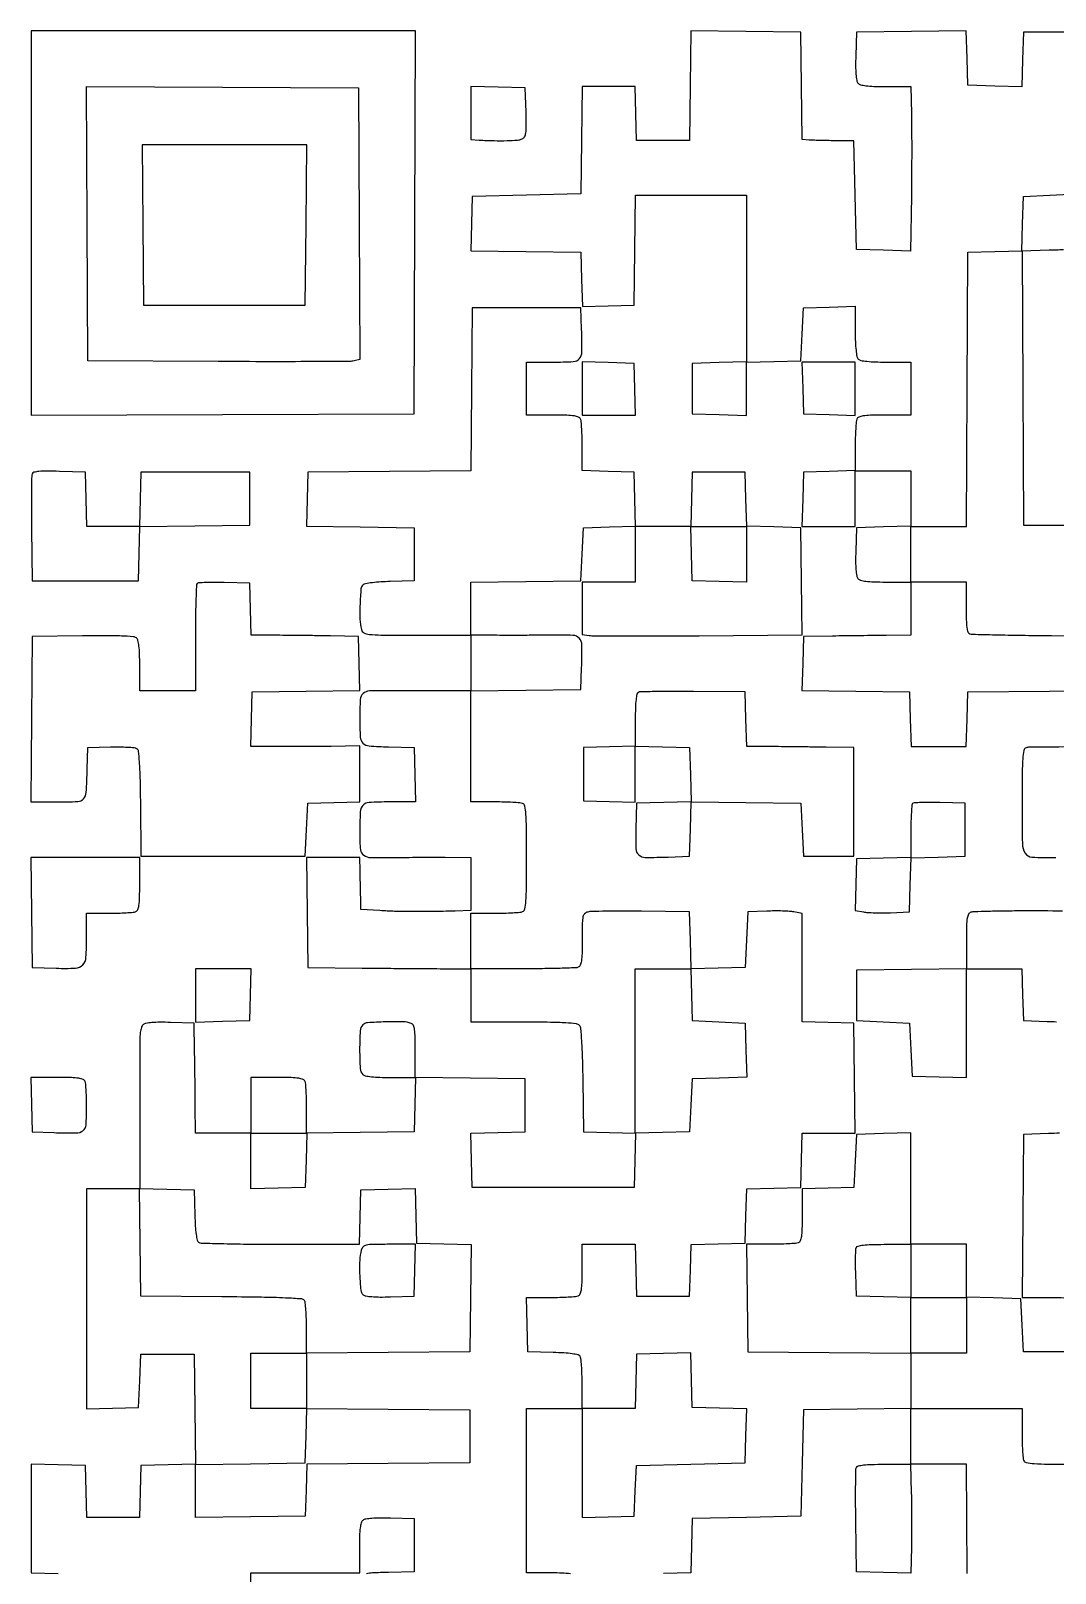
# Model space of a CAD drawing. Extents: x 179 to 1071, y 112 to 1107.
# Drawn here: x 179 to 584, y 497 to 1107 of the extents above; entities that cross this region are included whole.
import ezdxf

# ---------------------------------------------------------------- set-up
doc = ezdxf.new("R2010")
doc.units = 0

msp = doc.modelspace()

# ---------------------------------------------------------------- linework, layer by layer
for points in [[(179, 1030.993714), (179, 954.987428), (254.75, 955.243714), (330.5, 955.5), (330.756286, 1031.25), (331.012572, 1107), (255.006286, 1107), (179, 1107)], [(223.235953, 1030.25), (223.5, 998.5), (255.5, 998.5), (287.5, 998.5), (287.764047, 1030.25), (288.028094, 1062), (255.5, 1062), (222.971906, 1062)], [(397, 965.534983), (397, 955), (407.534983, 955), (418.069966, 955), (417.784983, 965.25), (417.5, 975.5), (407.25, 975.784983), (397, 976.069966)], [(484.215017, 965.75), (484.5, 955.5), (494.75, 955.215017), (505, 954.930034), (505, 965.465017), (505, 976), (494.465017, 976), (483.930034, 976)], [(462, 899.966168), (462, 888.932337), (451.25, 889.216168), (440.5, 889.5), (440.216168, 900.25), (439.932337, 911), (450.966168, 911), (462, 911)], [(244, 725.466168), (244, 714.932337), (254.75, 715.216168), (265.5, 715.5), (265.784983, 725.75), (266.069966, 736), (255.034983, 736), (244, 736)], [(440.215017, 725.75), (440.5, 715.5), (451, 715), (461.5, 714.5), (461.783485, 703.784171), (462.06697, 693.068343), (451.283485, 692.784171), (440.5, 692.5), (440, 682), (439.5, 671.5), (428.75, 671.216168), (418, 670.932337), (418, 703.466168), (418, 736), (428.965017, 736), (439.930034, 736)], [(287.783832, 660.25), (287.5, 649.5), (276.75, 649.216168), (266, 648.932337), (266, 659.966168), (266, 671), (277.033832, 671), (288.067663, 671)]]:
    msp.add_lwpolyline(points, close=True)
for points in [[(592.5, 1106.5), (582, 1106.5), (571.5, 1106.5), (571.215829, 1095.716515), (570.931657, 1084.93303), (560.215829, 1085.216515), (549.5, 1085.5), (549.215971, 1096.269408), (548.931943, 1107.038815), (527.215971, 1106.769408), (505.5, 1106.5), (505.211141, 1097.149285, 0.009044), (505.15859, 1093.042317, 0.018924), (505.296386, 1089.849829, 0.020746), (505.587315, 1087.486141, 0.132968), (506.083586, 1086.399285, 0.153918), (507.123107, 1085.729117, 0.035195), (509.199625, 1085.315031, 0.02424), (512.331448, 1085.070248, 0.007383), (517.088613, 1085), (526.932337, 1085), (527.216168, 1074.25, -0.005067), (527.306885, 1068.672336, -0.001559), (527.332212, 1060.258923, -0.00156), (527.301821, 1050.844879, -0.001711), (527.212638, 1041.716547), (526.925277, 1019.933095), (516.212638, 1020.216547), (505.5, 1020.5), (505, 1042), (504.5, 1063.5), (497, 1063.57102, -0.00183), (493.92841, 1063.611349, -0.001911), (490.901155, 1063.673753, -0.001834), (488.28562, 1063.747272, -0.008424), (486.769888, 1063.82102), (484.039775, 1064), (483.769888, 1085.25), (483.5, 1106.5), (461.769557, 1106.769448), (440.039113, 1107.038896), (439.769557, 1085.361906), (439.5, 1063.684916), (429, 1063.652399), (418.5, 1063.619883), (418.216168, 1074.309941), (417.932337, 1085), (407.486056, 1085), (397.039775, 1085), (396.769888, 1063.75), (396.5, 1042.5), (375, 1042), (353.5, 1041.5), (353.216367, 1030.769596), (352.932734, 1020.039192), (374.716367, 1019.769596), (396.5, 1019.5), (396.784183, 1008.715394), (397.068365, 997.930789), (407.284183, 998.215394), (417.5, 998.5), (417.769502, 1020.25), (418.039005, 1042), (440.019502, 1042), (462, 1042), (462, 1009.033832), (462, 976.067663), (451.25, 975.783832), (440.5, 975.5), (440.5, 965.5), (440.5, 955.5), (451.25, 955.216168), (462, 954.932337), (462, 965.432337), (462, 975.932337), (472.75, 976.216168), (483.5, 976.5), (484, 987), (484.5, 997.5), (494.75, 997.784983), (505, 998.069966), (505, 988.234983, 0.008651), (505.074216, 983.94585, 0.018431), (505.311007, 980.637948, 0.019307), (505.671574, 978.201601, 0.151099), (506.2, 977.2, 0.150969), (507.200304, 976.671932, 0.019349), (509.630442, 976.311224, 0.018472), (512.928253, 976.074295, 0.008695), (517.2, 976), (527, 976), (527, 965.5), (527, 955), (516.606989, 955, 0.005351), (511.039857, 954.940414, 0.030363), (508.086379, 954.69735, 0.063068), (506.398405, 954.23239, 0.205218), (505.606989, 953.418213, 0.071958), (505.367916, 952.362696, 0.005943), (505.178303, 949.544751, 0.007853), (505.044307, 946.162354, 0.005972), (505, 942.453196), (505, 933.069966), (494.75, 932.784983), (484.5, 932.5), (484.216168, 921.75), (483.932337, 911), (494.466168, 911), (505, 911), (505, 922), (505, 933), (516, 933), (527, 933), (527, 922.033832), (527, 911.067663), (516.25, 910.783832), (505.5, 910.5), (505.211141, 901.149285, 0.009044), (505.15859, 897.042317, 0.018924), (505.296386, 893.849829, 0.020746), (505.587315, 891.486141, 0.132968), (506.083586, 890.399285, 0.154085), (507.124417, 889.728754, 0.035127), (509.205854, 889.314808, 0.024181), (512.346734, 889.070162, 0.007345), (517.122445, 889), (527, 889), (527, 878.5), (527, 868), (517.25, 867.881648, -0.000062), (512.692985, 867.826894, -0.000032), (506.985937, 867.75939, -0.000032), (501.113084, 867.690668, -0.000048), (496, 867.631648), (484.5, 867.5), (484.216371, 856.769986), (483.932742, 846.039971), (505.216371, 845.769986), (526.5, 845.5), (526.783832, 834.75), (527.067663, 824), (538, 824), (548.932337, 824), (549.216168, 834.75), (549.5, 845.5), (581.783691, 845.763898), (614.067381, 846.027795)], [(587.402321, 1020.423344, -0.005066), (581.715822, 1020.215822), (570.931643, 1019.931643), (571.215822, 1030.715822), (571.5, 1041.5), (582, 1042), (592.5, 1042.5)], [(613.5, 867.5), (582.602931, 867.699447, -0.001544), (570.662379, 867.813396, -0.002412), (560.384452, 867.992812, -0.000659), (551.432555, 868.204085, -0.085581), (550.352931, 868.418062, -0.234078), (549.691049, 869.136407, -0.039295), (549.296656, 871.022967, -0.0254), (549.063837, 874.050555, -0.00649), (549, 878.968615), (549, 889), (538, 889), (527, 889), (527, 900), (527, 911), (537.991388, 911), (548.982775, 911), (549.241388, 965.25), (549.5, 1019.5), (560.241371, 1019.783744), (570.982742, 1020.067488), (571.241371, 965.783744), (571.5, 911.5), (582, 911.5), (592.5, 911.5)], [(392.369558, 496.688776, 0.018472), (389.071747, 496.925705, 0.008695), (384.8, 497), (375, 497), (375, 529.5), (375, 562), (386, 562), (397, 562), (397, 540.465017), (397, 518.930034), (407.25, 519.215017), (417.5, 519.5), (418, 529.5), (418.5, 539.5), (440, 540), (461.5, 540.5), (461.783485, 551.215829), (462.06697, 561.931657), (451.283485, 562.215829), (440.5, 562.5), (440.215829, 573.283485), (439.931657, 584.06697), (429.215829, 583.783485), (418.5, 583.5), (418.216168, 572.75), (417.932337, 562), (407.466168, 562), (397, 562), (396.984687, 571.75, 0.007309), (396.922789, 575.573123, 0.010173), (396.747767, 578.991726, 0.006962), (396.504905, 581.827893, 0.117226), (396.199653, 582.711195, 0.199883), (395.411, 583.262532, 0.01918), (393.055937, 583.684251, 0.019108), (389.800174, 584.012968, 0.00836), (385.464966, 584.211195), (375.5, 584.5), (375.216168, 595.25), (374.932337, 606), (384.384381, 606, 0.00593), (388.119908, 606.044304, 0.007809), (391.524537, 606.178303, 0.005887), (394.361111, 606.367872, 0.0721), (395.418213, 606.606989, 0.201158), (396.227587, 607.381554, 0.0653), (396.694689, 609.006334, 0.031643), (396.939403, 611.836306, 0.005748), (397, 617.106989), (397, 627), (407.465017, 627), (417.930034, 627), (418.215017, 616.75), (418.5, 606.5), (429, 606.5), (439.5, 606.5), (439.784613, 616.716519), (440.069227, 626.933039), (450.784613, 627.216519), (461.5, 627.5), (461.783492, 638.216508), (462.066984, 648.933016), (472.783492, 649.216508), (483.5, 649.5), (483.783832, 660.25), (484.067663, 671), (494.553334, 671), (505.039005, 671), (504.769502, 692.75), (504.5, 714.5), (494.25, 714.784983), (484, 715.069966), (484, 736.48967), (484, 757.909374), (480.75, 758.511177, 0.030569), (479.012596, 758.724159, 0.008349), (476.251562, 758.846169, 0.00841), (473.109769, 758.879612, 0.008667), (470, 758.80649), (462.5, 758.5), (462, 747.5), (461.5, 736.5), (450.783064, 736.216504), (440.066129, 735.933007), (439.783064, 747.216504), (439.5, 758.5), (420.5, 758.732923, 0.002587), (413.057478, 758.785647, 0.003643), (406.420313, 758.74997, 0.002148), (400.831621, 758.655191, 0.049603), (399.25, 758.463871, 0.137268), (397.985925, 757.78583, 0.151552), (397.316319, 756.57403, 0.047332), (397.048506, 754.135971, 0.003704), (397, 747.587937, -0.005366), (396.940378, 742.032106, -0.03041), (396.697253, 739.083331, -0.063152), (396.232211, 737.397773, -0.205067), (395.418213, 736.606989, -0.083055), (394.220565, 736.363369, -0.001841), (388.303225, 736.178303, -0.004125), (381.357109, 736.043995, -0.002771), (373.418213, 736), (353, 736), (353, 747), (353, 758), (362.418213, 758, 0.005951), (366.140776, 758.044305, 0.007831), (369.534475, 758.178303, 0.005915), (372.361889, 758.367894, 0.07203), (373.418213, 758.606989, 0.25694), (374.300918, 759.652022, 0.031157), (374.723675, 762.739087, 0.016334), (374.950165, 768.241252, 0.002119), (375, 780, 0.002119), (374.950165, 791.758748, 0.016334), (374.723675, 797.260913, 0.031157), (374.300918, 800.347978, 0.25694), (373.418213, 801.393011, 0.07203), (372.361889, 801.632106, 0.005915), (369.534475, 801.821697, 0.007831), (366.140776, 801.955695, 0.005951), (362.418213, 802), (353, 802), (353, 823.980498), (353, 845.960995), (374.75, 846.230498), (396.5, 846.5), (396.795054, 855, 0.010253), (396.92436, 864.109648, 0.187892), (395.875476, 866.75285, 0.199702), (393.339792, 867.907674, 0.011792), (384.71245, 867.990136, -0.001627), (379.674966, 867.935875, -0.001021), (373.78272, 867.903613, -0.001024), (367.981821, 867.895576, -0.001872), (363.25, 867.916434), (353, 868), (353, 878.480498), (353, 888.960995), (374.75, 889.230498), (396.5, 889.5), (397, 900), (397.5, 910.5), (407.75, 910.784983), (418, 911.069966), (418, 900.034983), (418, 889), (407.5, 889), (397, 889), (397, 878.613499), (397, 868.226999), (399.75, 867.863499, 0.031844), (401.814786, 867.723387, 0.000497), (413.668323, 867.686706, 0.00132), (427.446501, 867.694139, 0.000874), (443.269823, 867.772095), (484.039647, 868.044189), (483.769823, 889.272095), (483.5, 910.5), (472.783492, 910.783492), (462.066984, 911.066984), (461.783492, 921.783492), (461.5, 932.5), (451, 932.5), (440.5, 932.5), (440.216168, 921.75), (439.932337, 911), (429, 911), (418.067663, 911), (417.783832, 921.75), (417.5, 932.5), (407.25, 932.784983), (397, 933.069966), (397, 942.453196, 0.005972), (396.955693, 946.162354, 0.007853), (396.821697, 949.544751, 0.005943), (396.632084, 952.362696, 0.071958), (396.393011, 953.418213, 0.205218), (395.601595, 954.23239, 0.063068), (393.913621, 954.69735, 0.030363), (390.960143, 954.940414, 0.005351), (385.393011, 955), (375, 955), (375, 965.5), (375, 976), (385.480948, 976, 0.01319), (393.50249, 976.211645, 0.203196), (395.933469, 977.397028, 0.179688), (396.928151, 980.034911, 0.009927), (396.795054, 989), (396.5, 997.5), (375, 997.5), (353.5, 997.5), (353.236165, 965.263835), (352.97233, 933.02767), (320.736165, 932.763835), (288.5, 932.5), (288.216371, 921.769986), (287.932742, 911.039971), (309.216371, 910.769986), (330.5, 910.5), (330.5, 900), (330.5, 889.5), (321.054124, 889.209882, 0.009679), (317.346001, 889.024093, 0.013265), (314.020329, 888.704018, 0.009997), (311.288784, 888.312199, 0.133347), (310.373712, 887.89519, 0.20101), (309.51104, 886.243559, 0.010957), (309.13582, 880.266421, 0.01745), (309.100481, 874.259667, 0.054104), (309.653743, 870.25, 0.213201), (310.687475, 868.932612, 0.0961), (312.835432, 868.282876, 0.024195), (317.383932, 868.038171, 0.001342), (331.608408, 868), (353, 868), (353, 857), (353, 846), (342.25, 845.941569, -0.001237), (337.365258, 845.9271, -0.000732), (331.538267, 845.932786, -0.000733), (325.723651, 845.955497, -0.00126), (320.88027, 845.993722, 0.011412), (312.837376, 845.893897, 0.180052), (310.346892, 844.865742, 0.194478), (309.232106, 842.490573, 0.013668), (309.027309, 835, 0.013753), (309.228444, 827.688945, 0.185965), (310.305544, 825.294644, 0.177597), (312.731687, 824.18548, 0.012326), (320.357794, 823.783793), (330.5, 823.5), (330.783832, 812.75), (331.067663, 802), (320.650463, 802, 0.012868), (312.705526, 801.795495, 0.196706), (310.269852, 800.64906, 0.176962), (309.204077, 798.071863, 0.01004), (309.013655, 789.317388, 0.022962), (309.288953, 783.099592, 0.225309), (310.58819, 780.899237, 0.145709), (313.436906, 780.002972, 0.008226), (322.785381, 780.012486, -0.002164), (327.244461, 780.071083, -0.001219), (332.657268, 780.105589, -0.001216), (338.120922, 780.113817, -0.001991), (342.75, 780.091103), (353, 780), (353, 769.5), (353, 759), (346.75, 758.83521, -0.002883), (337.256555, 758.639678, -0.005092), (329.418202, 758.603276, -0.006092), (322.781239, 758.720913, -0.009166), (317, 759), (309.5, 759.5), (309.395178, 764.5, 0.000547), (309.344591, 766.793283, 0.000309), (309.278501, 769.573437, 0.000308), (309.208383, 772.377327, 0.000507), (309.145178, 774.75), (309, 780), (298.480498, 780), (287.960995, 780), (288.230498, 758.25), (288.5, 736.5), (310, 736.289091, 0.00027), (319.019799, 736.205478, 0.000244), (328.342187, 736.128653, 0.000245), (336.688123, 736.068039, 0.000784), (342.25, 736.039091), (353, 736), (353, 725.5), (353, 715), (373.877555, 715, -0.002768), (384.411493, 714.94169, -0.012307), (390.595571, 714.720925, -0.014446), (394.585686, 714.364115, -0.192319), (395.856298, 713.67315, -0.152945), (396.362293, 712.439333, -0.005658), (396.740697, 707.358082, -0.008626), (397.045023, 700.71314, -0.003809), (397.228743, 691.92315), (397.5, 671.5), (407.783473, 671.214647), (418.066946, 670.929295), (417.783473, 660.214647), (417.5, 649.5), (385.5, 649.5), (353.5, 649.5), (353.216515, 660.215829), (352.93303, 670.931657), (363.716515, 671.215829), (374.5, 671.5), (374.5, 682), (374.5, 692.5), (352.75, 692.769502), (331, 693.039005), (331, 703.412514, 0.005366), (330.940377, 708.968078, 0.030411), (330.697251, 711.916741, 0.063154), (330.232207, 713.602242, 0.205063), (329.418213, 714.393011, 0.087326), (326.131964, 715.032511, 0.012209), (319.18065, 714.98781, 0.008428), (312.075108, 714.648595, 0.182186), (310.2, 713.8, 0.186179), (309.167998, 711.47192, 0.012279), (308.98448, 704, 0.012279), (309.167998, 696.52808, 0.186179), (310.2, 694.2, 0.151095), (311.201559, 693.671586, 0.019308), (313.637701, 693.311014, 0.018432), (316.945271, 693.074219, 0.008652), (321.233832, 693), (331.067663, 693), (330.783832, 682.25), (330.5, 671.5), (309.25, 671.230112), (288, 670.960225), (288, 680.398325, 0.005938), (287.955696, 684.128509, 0.007818), (287.821697, 687.528633, 0.005899), (287.632119, 690.361431, 0.072071), (287.393011, 691.418213, 0.205218), (286.601595, 692.23239, 0.063068), (284.913621, 692.69735, 0.030363), (281.960143, 692.940414, 0.005351), (276.393011, 693), (266, 693), (266, 682), (266, 671), (255, 671), (244, 671), (243.954554, 681.75, 0.001152), (243.922475, 686.660895, 0.000664), (243.86237, 692.573438, 0.000664), (243.786257, 698.509714, 0.001111), (243.704554, 703.5), (243.5, 714.5), (234.149285, 714.788859, 0.008823), (229.949059, 714.844456, 0.020053), (226.778478, 714.703236, 0.023571), (224.474651, 714.397948, 0.129173), (223.346515, 713.872618, 0.150138), (222.638557, 712.792096, 0.040998), (222.22878, 710.770826, 0.025615), (222.018594, 707.631513, 0.006709), (222.0074, 702.58376, -0.001853), (222.047141, 697.280733, -0.000533), (222.069489, 689.073042, -0.000536), (222.074913, 679.816668, -0.00057), (222.06017, 670.75), (222, 649), (211.5, 649), (201, 649), (201, 605.465017), (201, 561.930034), (211.25, 562.215017), (221.5, 562.5), (222, 573), (222.5, 583.5), (233, 583.5), (243.5, 583.5), (243.769408, 561.784029), (244.038815, 540.068057), (233.269408, 539.784029), (222.5, 539.5), (222.215017, 529.25), (221.930034, 519), (211.5, 519), (201.069966, 519), (200.784983, 529.25), (200.5, 539.5), (189.75, 539.783832), (179, 540.067663), (179, 518.567663), (179, 497.067663), (189.75, 496.783832)], [(592.678301, 944.5, -0.000045), (592.751823, 957.88575, -0.00005), (592.825288, 970.817187, -0.000046), (592.890081, 981.851276, -0.000258)], [(614.100749, 958.777523, 0.000018), (614.081275, 950.076563, 0.000018), (614.060782, 940.610342, 0.000022), (614.042318, 931.75)], [(592.508324, 823.794322, 0.00022), (573.832055, 823.62532, 0.089467), (572.55346, 823.382141, 0.259611), (571.689423, 822.348756, 0.029004), (571.275804, 819.194434, 0.015941), (571.050373, 813.6328, 0.002158), (571, 801.960399, 0.003832), (571.126444, 785.462629, 0.133071), (572.188101, 781.769447, 0.249627), (574.90924, 780.149257, 0.016672), (584.290209, 780.013768, -0.002402)], [(586.934596, 758.790229, 0.005121), (571.724905, 758.884265, 0.002244), (564.231615, 758.820223, 0.003278), (557.633253, 758.690944, 0.00161), (552.032367, 758.526417, 0.057579), (550.75, 758.335729, 0.204891), (549.819531, 757.603339, 0.087027), (549.300868, 756.069885, 0.033789), (549.054236, 753.174755, 0.004358), (549, 746.952115), (549, 736.039005), (527.25, 735.769502), (505.5, 735.5), (505.5, 725.5), (505.5, 715.5), (516, 715), (526.5, 714.5), (527, 704), (527.5, 693.5), (538.25, 693.216168), (549, 692.932337), (549, 714.466168), (549, 736), (559.965017, 736), (570.930034, 736), (571.215017, 725.75), (571.5, 715.5), (580.945876, 715.209882, -0.010217), (584.65896, 715.019842, -0.013854)], [(592.5, 584.5), (582, 584.5), (571.5, 584.5), (571, 595), (570.5, 605.5), (559.75, 605.783832), (549, 606.067663), (549, 616.533832), (549, 627), (538, 627), (527, 627), (527, 649.033832), (527, 671.067663), (516.25, 670.783832), (505.5, 670.5), (505, 660), (504.5, 649.5), (494.25, 649.215017), (484, 648.930034), (484, 638.572006, -0.005378), (483.940347, 633.025624, -0.030449), (483.697172, 630.080782, -0.063222), (483.232062, 628.397244, -0.204941), (482.418213, 627.606989, -0.072071), (481.361431, 627.367881, -0.005899), (478.528633, 627.178303, -0.007818), (475.128509, 627.044304, -0.005938), (471.398325, 627), (461.960225, 627), (462.230112, 605.75), (462.5, 584.5), (494.75, 584.236147), (527, 583.972294), (527, 573.006035), (527, 562.039775), (505.75, 561.769888), (484.5, 561.5), (484, 540.5), (483.5, 519.5), (462, 519), (440.5, 518.5), (440.216508, 507.783492), (439.933016, 497.066984), (429.216508, 496.783492)], [(585.800174, 670.987032, -0.00836), (581.464966, 670.788805), (571.5, 670.5), (571.236147, 638.25), (570.972294, 606), (581.467095, 606, -0.013155), (589.499935, 605.788621, -0.203075)], [(549.239377, 496.75), (548.978755, 540), (537.989377, 540), (527, 540), (527, 551), (527, 562), (549, 562), (571, 562), (571, 552.581787, 0.005951), (571.044305, 548.859224, 0.007831), (571.178303, 545.465525, 0.005915), (571.367894, 542.638111, 0.07203), (571.606989, 541.581787, 0.257256), (572.653901, 540.698559, 0.030951), (575.756048, 540.27619, 0.016256), (581.284365, 540.049786, 0.002106), (593.106989, 540)], [(266, 475.033832), (266, 497), (287.5, 497), (309, 497), (309, 506.877555, -0.007345), (309.070162, 511.653266, -0.024181), (309.314808, 514.794146, -0.035127), (309.728754, 516.875583, -0.154085), (310.399285, 517.916414, -0.132968), (311.486141, 518.412685, -0.020746), (313.849829, 518.703614, -0.018924), (317.042317, 518.84141, -0.009044), (321.149285, 518.788859), (330.5, 518.5), (330.5, 508), (330.5, 497.5), (320.357794, 497.216207, 0.004239), (314.122991, 496.988837, 0.045994), (311.631874, 496.645775, 0.13437)]]:
    msp.add_lwpolyline(points, format="xyb")
for points in [[(308.758677, 1030.77123), (309.017354, 977.04246), (306.758677, 976.494347, -0.057902), (304.987826, 976.276519, -0.000418), (290.035361, 976.188577, -0.001589), (272.903102, 976.156579, -0.001017), (253, 976.223117), (201.5, 976.5), (201.241383, 1030.758691), (200.982767, 1085.017383), (254.741383, 1084.758691), (308.5, 1084.5)], [(353, 1074.533832), (353, 1064), (356.25, 1063.824751, 0.008159), (362.153562, 1063.602956, 0.012343), (367.295173, 1063.620705, 0.011369), (371.418471, 1063.830653, 0.087617), (373.285558, 1064.304214, 0.16087), (374.221612, 1065.162686, 0.092185), (374.716919, 1066.629044, 0.03775), (374.892164, 1069.26308, 0.005103), (374.785558, 1074.804214), (374.5, 1084.5), (363.75, 1084.783832), (353, 1085.067663)], [(179.460699, 931.75818, 0.087787), (179.264261, 930.743783, 0.001376), (179.184809, 924.817509, 0.003604), (179.161015, 917.914021, 0.002374), (179.228584, 909.973), (179.5, 889.5), (200.5, 889.5), (221.5, 889.5), (221.783635, 900.230591), (222.06727, 910.961183), (243.783635, 911.230591), (265.5, 911.5), (265.5, 922), (265.5, 932.5), (244, 932.5), (222.5, 932.5), (222.216168, 921.75), (221.932337, 911), (211.5, 911), (201.067663, 911), (200.783832, 921.75), (200.5, 932.5), (190.232115, 932.785181, 0.006024), (185.155199, 932.864994, 0.024688), (182.079318, 932.724352, 0.038626), (180.174323, 932.392889, 0.243366)], [(244.699448, 888.366114, 0.189039), (244.41589, 887.716778, 0.001397), (244.205463, 881.752338, 0.004978), (244.050471, 874.869838, 0.00314), (244, 866.833333), (244, 846), (233, 846), (222, 846), (222, 855.877555, 0.007628), (221.92916, 860.520799, 0.022534), (221.688341, 863.701393, 0.029946), (221.29435, 865.860356, 0.160788), (220.668714, 866.85998, 0.156728), (219.392576, 867.372347, 0.00746), (214.73108, 867.63344, 0.009591), (208.361143, 867.772656, 0.003585), (199.418714, 867.732424), (179.5, 867.5), (179.236336, 834.75), (178.972671, 802), (189.467284, 802, 0.011543), (197.469223, 802.184752, 0.199677), (199.784699, 803.275793, 0.170386), (200.829621, 805.755867, 0.007933), (201.24922, 815), (201.5, 823.5), (210.5, 823.754537, -0.008773), (214.038848, 823.792503, -0.011991), (217.225029, 823.694338, -0.008871), (219.858316, 823.50303, -0.122255), (220.755417, 823.192172, -0.224392), (221.402201, 822.143034, -0.010536), (221.785552, 817.891021, -0.011337), (222.076947, 811.583942, -0.002953), (222.255417, 801.437635), (222.5, 780.5), (255, 780.5), (287.5, 780.5), (288, 791), (288.5, 801.5), (298.75, 801.784983), (309, 802.069966), (309, 813.109492), (309, 824.149017), (297.75, 823.990942, -0.001627), (292.69568, 823.936372, -0.001021), (286.783812, 823.90385, -0.001024), (280.963644, 823.895634, -0.001872), (276.216168, 823.916434), (265.932337, 824), (266.216168, 834.75), (266.5, 845.5), (287.783629, 845.769986), (309.067258, 846.039971), (308.783629, 856.769986), (308.5, 867.5), (297.5, 867.677892, 0.000677), (292.546856, 867.751286, 0.00042), (286.730589, 867.82471, 0.000421), (280.988838, 867.887535, 0.00076), (276.284983, 867.927892), (266.069966, 868), (265.784983, 878.25), (265.5, 888.5), (255.449448, 888.782781, 0.006672), (251.547259, 888.840477, 0.010046), (248.145783, 888.777033, 0.005301), (245.300668, 888.636532, 0.183378)], [(419.25, 845.347997, 0.243567), (418.6552, 844.645239, 0.027592), (418.292495, 842.524493, 0.021834), (418.065347, 839.310493, 0.006724), (418, 834.45165), (418, 824.069966), (407.75, 823.784983), (397.5, 823.5), (397.5, 813), (397.5, 802.5), (407.75, 802.215017), (418, 801.930034), (418, 812.998849), (418, 824.067663), (428.75, 823.783832), (439.5, 823.5), (439.783485, 812.784171), (440.06697, 802.068343), (429.283485, 801.784171), (418.5, 801.5), (418.215323, 791.277755, 0.013848), (418.214168, 783.4457, 0.210395), (419.349379, 781.048609, 0.179386), (421.971409, 780.065344, 0.009619), (431, 780.204946), (439.5, 780.5), (439.784029, 791.269408), (440.068057, 802.038815), (461.784029, 801.769408), (483.5, 801.5), (484, 791), (484.5, 780.5), (494.5, 780.5), (504.5, 780.5), (504.5, 802), (504.5, 823.5), (493.5, 823.652492, 0.000321), (488.546778, 823.717978, 0.000199), (482.730251, 823.788832, 0.0002), (476.988133, 823.854202, 0.00036), (472.283832, 823.902492), (462.067663, 824), (461.783832, 834.75), (461.5, 845.5), (441, 845.68133, 0.002393), (433.052981, 845.713582, 0.003649), (426.154688, 845.658212, 0.001347), (420.224881, 845.551351, 0.092731)], [(527.699448, 801.366114, 0.177373), (527.4198, 800.763217, 0.004926), (527.205463, 797.846651, 0.00954), (527.050669, 794.364759, 0.006337), (527, 790.367165), (527, 780.067663), (516.25, 779.783832), (505.5, 779.5), (505.215588, 769.301769), (504.931177, 759.103537), (508.215588, 758.495278, 0.030395), (509.967258, 758.279887, 0.008401), (512.738329, 758.155727, 0.008452), (515.887704, 758.120861, 0.008752), (519, 758.19351), (526.5, 758.5), (526.783492, 769.216508), (527.066984, 779.933016), (537.783492, 780.216508), (548.5, 780.5), (548.5, 791), (548.5, 801.5), (538.449448, 801.782781, 0.006672), (534.547259, 801.840477, 0.010046), (531.145783, 801.777033, 0.005301), (528.300668, 801.636532, 0.183378)], [(179.230498, 758.25), (179.5, 736.5), (188.983715, 736.209381, 0.019001), (196.610071, 736.265539, 0.19207), (199.447272, 737.549193, 0.17762), (200.7404, 740.485571, 0.015815), (201, 748.69113), (201, 758), (209.918213, 758, 0.006277), (213.449196, 758.044331, 0.008159), (216.68135, 758.178303, 0.006338), (219.373807, 758.368222, 0.070946), (220.418213, 758.606989, 0.205218), (221.23239, 759.398405, 0.063068), (221.69735, 761.086379, 0.030363), (221.940414, 764.039857, 0.005351), (222, 769.606989), (222, 780), (200.480498, 780), (178.960995, 780)], [(179.216168, 682.25), (179.5, 671.5), (188, 671.204946, 0.009253), (196.835716, 671.06185, 0.161461), (199.524916, 671.960401, 0.216958), (200.752111, 674.202118, 0.018396), (201, 680.937265, 0.00629), (200.955668, 684.460948, 0.008172), (200.821697, 687.686947, 0.006355), (200.631765, 690.374278, 0.070903), (200.393011, 691.418213, 0.205485), (199.600474, 692.232706, 0.062919), (197.908208, 692.697521, 0.03028), (194.946379, 692.940479, 0.005326), (189.359179, 693), (178.932337, 693)], [(243.788805, 638.535034, 0.008357), (243.98703, 634.19932, 0.019116), (244.315709, 630.944073, 0.019194), (244.737392, 628.589853, 0.200107), (245.288805, 627.801939, 0.135296), (246.309148, 627.490527, 0.000977), (255.314043, 627.262564, 0.003622), (265.66329, 627.095808, 0.002302), (277.716447, 627.044419), (308.932895, 627.05503), (309.216447, 637.777515), (309.5, 648.5), (320.215829, 648.783485), (330.931657, 649.06697), (331.215829, 638.283485), (331.5, 627.5), (342.269789, 627.215968), (353.039577, 626.931935), (352.769789, 605.715968), (352.5, 584.5), (320.25, 584.236147), (288, 583.972294), (288, 573), (288, 562.027706), (320.25, 561.763853), (352.5, 561.5), (352.5, 551), (352.5, 540.5), (320.284831, 540.236193), (288.069661, 539.972386), (287.784831, 529.736193), (287.5, 519.5), (265.75, 519.230498), (244, 518.960995), (244, 529.460995), (244, 539.960995), (265.75, 540.230498), (287.5, 540.5), (287.783832, 551.25), (288.067663, 562), (277.033832, 562), (266, 562), (266, 573), (266, 584), (277, 584), (288, 584), (287.984687, 593.75, 0.007451), (287.921676, 597.574865, 0.010334), (287.743321, 600.998919, 0.00716), (287.495609, 603.838042, 0.116655), (287.18452, 604.735681, 0.238962), (286.072768, 605.395763, 0.00522), (279.607844, 605.759672, 0.007577), (270.169199, 606.048944, 0.001803), (254.449832, 606.235681), (222.5, 606.5), (222.230013, 627.784034), (221.960027, 649.068069), (232.730013, 648.784034), (243.5, 648.5)], [(309.630286, 624.75, 0.055793), (309.001854, 620.602223, 0.020602), (309.015489, 614.679855, 0.014264), (309.432594, 608.898948, 0.196865), (310.399285, 607.083586, 0.132968), (311.486141, 606.587315, 0.020746), (313.849829, 606.296386, 0.018924), (317.042317, 606.15859, 0.009044), (321.149285, 606.211141), (330.5, 606.5), (330.784983, 616.75), (331.069966, 627), (320.651614, 627, 0.003769), (314.098922, 626.950609, 0.046611), (311.622511, 626.68154, 0.144833), (310.367106, 626.013455, 0.133852)], [(527, 616.5), (527, 606), (538, 606), (549, 606), (549, 595), (549, 584), (538, 584), (527, 584), (527, 594.966168), (527, 605.932337), (516.25, 606.216168), (505.5, 606.5), (505.208575, 615.420857, -0.005737), (505.13413, 618.934715, -0.007759), (505.152581, 622.111648, -0.005495), (505.238236, 624.761419, -0.080952), (505.42719, 625.670857, -0.240491), (506.150677, 626.321414, -0.035152), (508.151337, 626.70634, -0.023783), (511.333082, 626.936605, -0.006172), (516.468615, 627), (527, 627)], [(527.187616, 528.75, -0.004063), (527.286869, 523.695675, -0.00255), (527.324762, 517.783914, -0.002559), (527.302602, 511.963905, -0.004675), (527.215829, 507.216515), (526.931657, 496.93303), (516.215829, 497.216515), (505.5, 497.5), (505.22812, 517.47179, -0.002373), (505.159428, 525.218274, -0.003602), (505.180187, 531.95234, -0.001374), (505.255547, 537.733509, -0.087882), (505.446735, 538.72179, -0.246519), (506.147483, 539.337621, -0.030381), (508.218612, 539.707763, -0.022571), (511.4239, 539.935631, -0.006459), (516.406231, 540), (526.875232, 540)]]:
    msp.add_lwpolyline(points, format="xyb", close=True)

doc.saveas('drawing.dxf')
